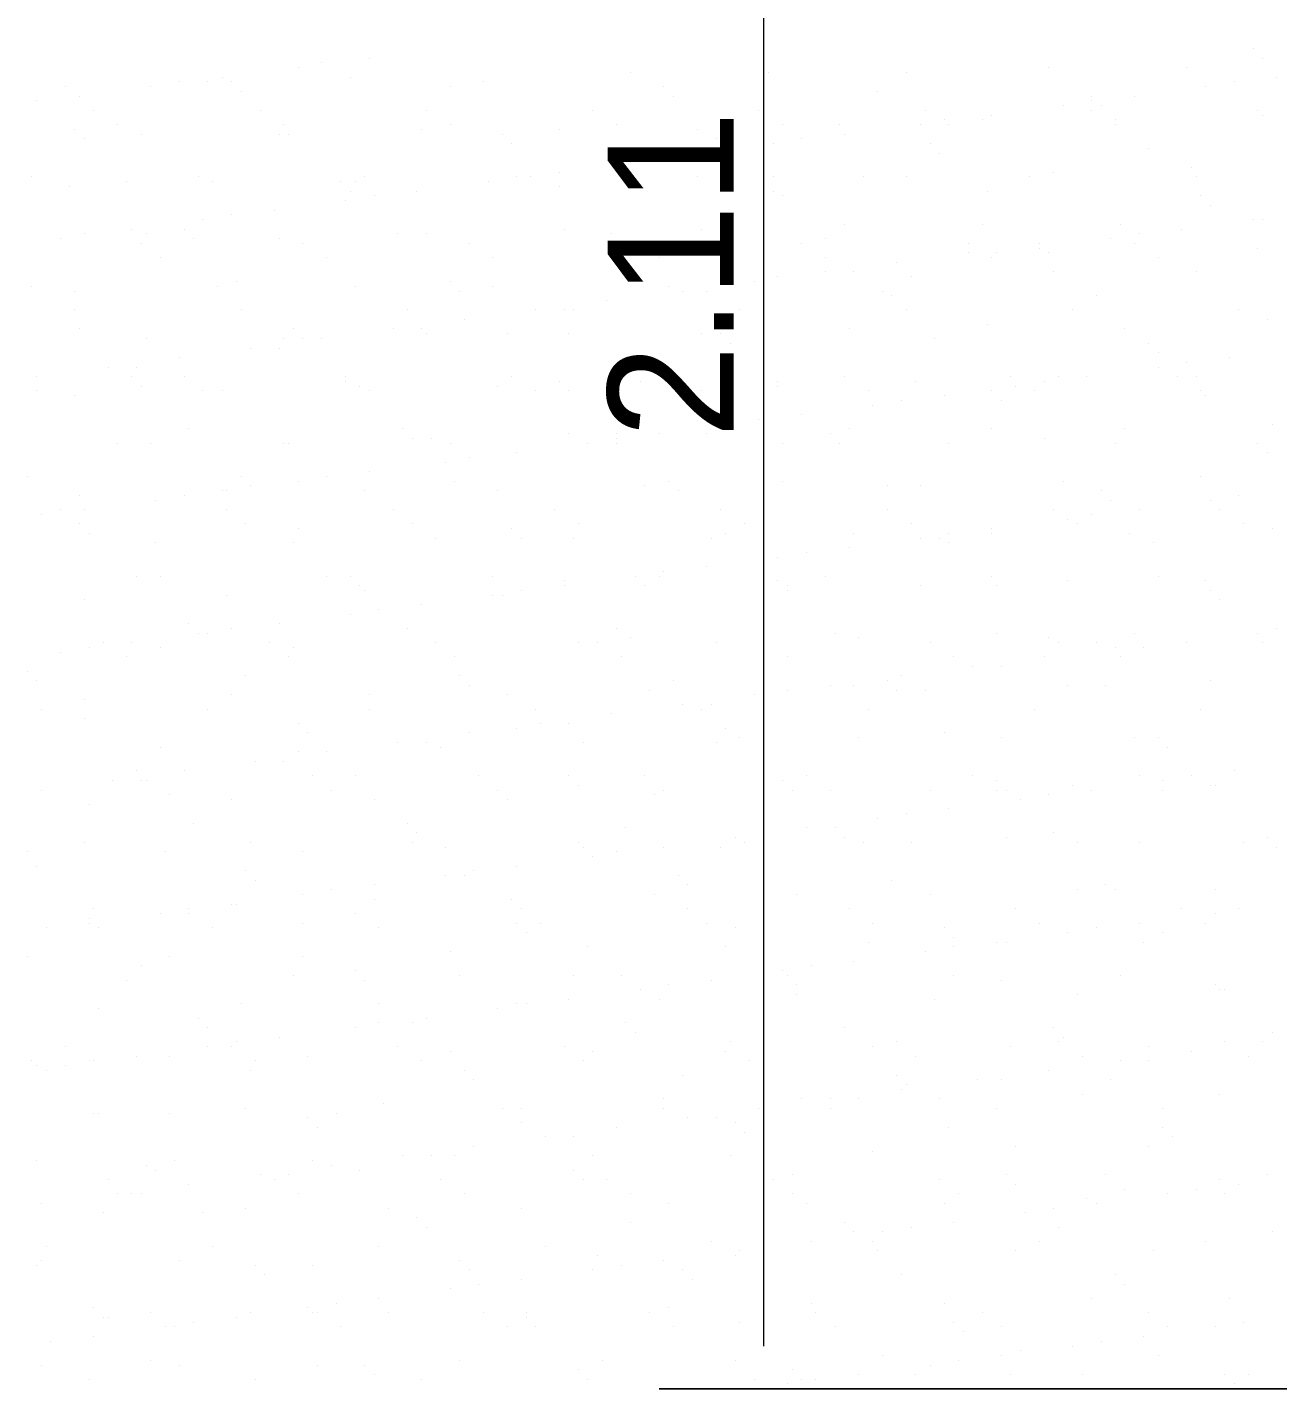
# Model space of a CAD drawing. Header units: millimetres. Extents: x 21 to 236, y 15 to 64.
# Drawn here: x 57.501 to 58.694, y 30.592 to 31.89 of the extents above; entities that cross this region are included whole.
import ezdxf

# ---------------------------------------------------------------- set-up
doc = ezdxf.new("R2010")
doc.units = ezdxf.units.MM
doc.layers.add('PDF_Cota', color=90, linetype='Continuous')
doc.layers.add('PDF_Text', color=70, linetype='Continuous')
doc.layers.add('PDF_Grama', color=7, linetype='Continuous', true_color=0x397200)
doc.styles.add('PDF Comic Sans MS', font='comic.ttf')

msp = doc.modelspace()

# ---------------------------------------------------------------- linework, layer by layer
at = {"layer": 'PDF_Cota', "lineweight": 0}
msp.add_lwpolyline([(58.2034, 30.6327), (58.2034, 32.6632), (58.2034, 32.6225)], dxfattribs=at)
msp.add_lwpolyline([(58.1037, 30.5919), (62.1194, 30.5919)], close=True, dxfattribs=at)
at = {"layer": 'PDF_Grama', "lineweight": 20}
for points in [[(58.6702, 31.8701), (58.6702, 31.8701)], [(57.7819, 31.8565), (57.7819, 31.8565)], [(57.8272, 31.861), (57.8272, 31.861)], [(58.6793, 31.861), (58.6793, 31.861)], [(57.6867, 31.8429), (57.6867, 31.8429)], [(57.7592, 31.8519), (57.7592, 31.8519)], [(57.8091, 31.8429), (57.8091, 31.8429)], [(58.0765, 31.8474), (58.0765, 31.8474)], [(58.2079, 31.8474), (58.2079, 31.8474)], [(58.3393, 31.8474), (58.3393, 31.8474)], [(58.4753, 31.8519), (58.4753, 31.8519)], [(58.6068, 31.8519), (58.6068, 31.8519)], [(58.6929, 31.8429), (58.6929, 31.8429)], [(57.5371, 31.8338), (57.5371, 31.8338)], [(57.6187, 31.8338), (57.6187, 31.8338)], [(57.6459, 31.8384), (57.6459, 31.8384)], [(57.6731, 31.8384), (57.6731, 31.8384)], [(57.6957, 31.8384), (57.6957, 31.8384)], [(57.7048, 31.8293), (57.7048, 31.8293)], [(57.9042, 31.8338), (57.9042, 31.8338)], [(57.936, 31.8384), (57.936, 31.8384)], [(58.1082, 31.8338), (58.1082, 31.8338)], [(58.3121, 31.8293), (58.3121, 31.8293)], [(58.6249, 31.8338), (58.6249, 31.8338)], [(58.6521, 31.8384), (58.6521, 31.8384)], [(57.5099, 31.8202), (57.5099, 31.8202)], [(57.5507, 31.8248), (57.5507, 31.8248)], [(58.1173, 31.8248), (58.1173, 31.8248)], [(58.4889, 31.8157), (58.4889, 31.8157)], [(58.5161, 31.8248), (58.5161, 31.8248)], [(58.5161, 31.8202), (58.5161, 31.8202)], [(58.5252, 31.8157), (58.5252, 31.8157)], [(58.5569, 31.8248), (58.5569, 31.8248)], [(57.5643, 31.8112), (57.5643, 31.8112)], [(57.7229, 31.8112), (57.7229, 31.8112)], [(57.8816, 31.8112), (57.8816, 31.8112)], [(58.0402, 31.8112), (58.0402, 31.8112)], [(58.1988, 31.8112), (58.1988, 31.8112)], [(58.3575, 31.8112), (58.3575, 31.8112)], [(58.3756, 31.8021), (58.3756, 31.8021)], [(58.4119, 31.8021), (58.4119, 31.8021)], [(58.4209, 31.8066), (58.4209, 31.8066)], [(58.5161, 31.8112), (58.5161, 31.8112)], [(58.5388, 31.8021), (58.5388, 31.8021)], [(58.6747, 31.8112), (58.6747, 31.8112)], [(58.6793, 31.8066), (58.6793, 31.8066)], [(57.5462, 31.793), (57.5462, 31.793)], [(57.587, 31.7976), (57.587, 31.7976)], [(57.6096, 31.7885), (57.6096, 31.7885)], [(57.7411, 31.7885), (57.7411, 31.7885)], [(57.7456, 31.7976), (57.7456, 31.7976)], [(57.7501, 31.7885), (57.7501, 31.7885)], [(57.877, 31.793), (57.877, 31.793)], [(57.9042, 31.7976), (57.9042, 31.7976)], [(57.9541, 31.7885), (57.9541, 31.7885)], [(58.0085, 31.793), (58.0085, 31.793)], [(58.0629, 31.7976), (58.0629, 31.7976)], [(58.1399, 31.793), (58.1399, 31.793)], [(58.2215, 31.7976), (58.2215, 31.7976)], [(58.2759, 31.7976), (58.2759, 31.7976)], [(58.2804, 31.7885), (58.2804, 31.7885)], [(58.3529, 31.7976), (58.3529, 31.7976)], [(58.3801, 31.7976), (58.3801, 31.7976)], [(58.5388, 31.7976), (58.5388, 31.7976)], [(57.5552, 31.784), (57.5552, 31.784)], [(57.9632, 31.7794), (57.9632, 31.7794)], [(58.158, 31.784), (58.158, 31.784)], [(58.2124, 31.7794), (58.2124, 31.7794)], [(58.2396, 31.784), (58.2396, 31.784)], [(58.362, 31.7794), (58.362, 31.7794)], [(58.1037, 31.7658), (58.1037, 31.7658)], [(58.1445, 31.7704), (58.1445, 31.7704)], [(58.3711, 31.7704), (58.3711, 31.7704)], [(58.5705, 31.7749), (58.5705, 31.7749)], [(58.0085, 31.7522), (58.0085, 31.7522)], [(58.0765, 31.7613), (58.0765, 31.7613)], [(58.4798, 31.7522), (58.4798, 31.7522)], [(58.6113, 31.7568), (58.6113, 31.7568)], [(57.5054, 31.7477), (57.5054, 31.7477)], [(57.5416, 31.7386), (57.5416, 31.7386)], [(57.596, 31.7432), (57.596, 31.7432)], [(57.664, 31.7477), (57.664, 31.7477)], [(57.6776, 31.7432), (57.6776, 31.7432)], [(57.8, 31.7432), (57.8, 31.7432)], [(57.8136, 31.7432), (57.8136, 31.7432)], [(57.8226, 31.7477), (57.8226, 31.7477)], [(57.9405, 31.7432), (57.9405, 31.7432)], [(57.9405, 31.7432), (57.9405, 31.7432)], [(57.9677, 31.7477), (57.9677, 31.7477)], [(57.9813, 31.7477), (57.9813, 31.7477)], [(58.0085, 31.7386), (58.0085, 31.7386)], [(58.0765, 31.7477), (58.0765, 31.7477)], [(58.1399, 31.7477), (58.1399, 31.7477)], [(58.2124, 31.7477), (58.2124, 31.7477)], [(58.2986, 31.7477), (58.2986, 31.7477)], [(58.3393, 31.7477), (58.3393, 31.7477)], [(58.4572, 31.7477), (58.4572, 31.7477)], [(58.6158, 31.7477), (58.6158, 31.7477)], [(57.8045, 31.725), (57.8045, 31.725)], [(57.8091, 31.7341), (57.8091, 31.7341)], [(57.8317, 31.7296), (57.8317, 31.7296)], [(57.8725, 31.7341), (57.8725, 31.7341)], [(58.2124, 31.7341), (58.2124, 31.7341)], [(58.2215, 31.7296), (58.2215, 31.7296)], [(58.4164, 31.7341), (58.4164, 31.7341)], [(58.6204, 31.7296), (58.6204, 31.7296)], [(57.6957, 31.7114), (57.6957, 31.7114)], [(57.7365, 31.716), (57.7365, 31.716)], [(58.6294, 31.7205), (58.6294, 31.7205)], [(57.6006, 31.6978), (57.6006, 31.6978)], [(57.6504, 31.6978), (57.6504, 31.6978)], [(57.6685, 31.7069), (57.6685, 31.7069)], [(58.013, 31.6978), (58.013, 31.6978)], [(58.1445, 31.6978), (58.1445, 31.6978)], [(58.2804, 31.7024), (58.2804, 31.7024)], [(58.4119, 31.7024), (58.4119, 31.7024)], [(58.5433, 31.7024), (58.5433, 31.7024)], [(58.6022, 31.6978), (58.6022, 31.6978)], [(58.6702, 31.7069), (58.6702, 31.7069)], [(58.6793, 31.7069), (58.6793, 31.7069)], [(57.5326, 31.6888), (57.5326, 31.6888)], [(57.5552, 31.6933), (57.5552, 31.6933)], [(57.6096, 31.6843), (57.6096, 31.6843)], [(57.6142, 31.6933), (57.6142, 31.6933)], [(57.6595, 31.6888), (57.6595, 31.6888)], [(57.7411, 31.6888), (57.7411, 31.6888)], [(57.7637, 31.6843), (57.7637, 31.6843)], [(57.8544, 31.6933), (57.8544, 31.6933)], [(57.8816, 31.6933), (57.8816, 31.6933)], [(57.9224, 31.6843), (57.9224, 31.6843)], [(58.0583, 31.6933), (58.0583, 31.6933)], [(58.0674, 31.6843), (58.0674, 31.6843)], [(58.081, 31.6843), (58.081, 31.6843)], [(58.2396, 31.6843), (58.2396, 31.6843)], [(58.2623, 31.6888), (58.2623, 31.6888)], [(58.3983, 31.6843), (58.3983, 31.6843)], [(58.4663, 31.6843), (58.4663, 31.6843)], [(58.5342, 31.6888), (58.5342, 31.6888)], [(58.5569, 31.6843), (58.5569, 31.6843)], [(58.5614, 31.6933), (58.5614, 31.6933)], [(58.3983, 31.6752), (58.3983, 31.6752)], [(58.4255, 31.6752), (58.4255, 31.6752)], [(58.4663, 31.6797), (58.4663, 31.6797)], [(58.4753, 31.6752), (58.4753, 31.6752)], [(58.6747, 31.6797), (58.6747, 31.6797)], [(57.6278, 31.6707), (57.6278, 31.6707)], [(57.7864, 31.6707), (57.7864, 31.6707)], [(57.945, 31.6707), (57.945, 31.6707)], [(58.1037, 31.6707), (58.1037, 31.6707)], [(58.2623, 31.6707), (58.2623, 31.6707)], [(58.3303, 31.6661), (58.3303, 31.6661)], [(58.4209, 31.6707), (58.4209, 31.6707)], [(58.5796, 31.6707), (58.5796, 31.6707)], [(57.7003, 31.648), (57.7003, 31.648)], [(57.9042, 31.648), (57.9042, 31.648)], [(58.081, 31.648), (58.081, 31.648)], [(58.1943, 31.648), (58.1943, 31.648)], [(58.217, 31.6525), (58.217, 31.6525)], [(58.2623, 31.6571), (58.2623, 31.6571)], [(58.2895, 31.6571), (58.2895, 31.6571)], [(58.3439, 31.6525), (58.3439, 31.6525)], [(58.4798, 31.6571), (58.4798, 31.6571)], [(58.6158, 31.6571), (58.6158, 31.6571)], [(57.5054, 31.6435), (57.5054, 31.6435)], [(57.5462, 31.6389), (57.5462, 31.6389)], [(57.6821, 31.6435), (57.6821, 31.6435)], [(57.8136, 31.6435), (57.8136, 31.6435)], [(57.9133, 31.6389), (57.9133, 31.6389)], [(57.945, 31.6435), (57.945, 31.6435)], [(58.1127, 31.6435), (58.1127, 31.6435)], [(58.1263, 31.6389), (58.1263, 31.6389)], [(58.149, 31.6389), (58.149, 31.6389)], [(58.3167, 31.6389), (58.3167, 31.6389)], [(58.3257, 31.6344), (58.3257, 31.6344)], [(58.5206, 31.6344), (58.5206, 31.6344)], [(57.5462, 31.6208), (57.5462, 31.6208)], [(57.7048, 31.6208), (57.7048, 31.6208)], [(57.8634, 31.6208), (57.8634, 31.6208)], [(57.9858, 31.6208), (57.9858, 31.6208)], [(58.013, 31.6208), (58.013, 31.6208)], [(58.0221, 31.6208), (58.0221, 31.6208)], [(58.0538, 31.6299), (58.0538, 31.6299)], [(58.1807, 31.6208), (58.1807, 31.6208)], [(58.3393, 31.6208), (58.3393, 31.6208)], [(58.498, 31.6208), (58.498, 31.6208)], [(58.6566, 31.6208), (58.6566, 31.6208)], [(57.9178, 31.6117), (57.9178, 31.6117)], [(58.4164, 31.6072), (58.4164, 31.6072)], [(58.6838, 31.6117), (58.6838, 31.6117)], [(57.5507, 31.6027), (57.5507, 31.6027)], [(57.6142, 31.5936), (57.6142, 31.5936)], [(57.7456, 31.5936), (57.7456, 31.5936)], [(57.7547, 31.6027), (57.7547, 31.6027)], [(57.7637, 31.5936), (57.7637, 31.5936)], [(57.7819, 31.5936), (57.7819, 31.5936)], [(57.8498, 31.6027), (57.8498, 31.6027)], [(57.877, 31.6027), (57.877, 31.6027)], [(57.8816, 31.5981), (57.8816, 31.5981)], [(57.9586, 31.5981), (57.9586, 31.5981)], [(58.0175, 31.5981), (58.0175, 31.5981)], [(58.1445, 31.5981), (58.1445, 31.5981)], [(58.1626, 31.5981), (58.1626, 31.5981)], [(58.285, 31.6027), (58.285, 31.6027)], [(58.3665, 31.5936), (58.3665, 31.5936)], [(58.5478, 31.6027), (58.5478, 31.6027)], [(57.7139, 31.5845), (57.7139, 31.5845)], [(57.7411, 31.5845), (57.7411, 31.5845)], [(58.1716, 31.5891), (58.1716, 31.5891)], [(58.5705, 31.5891), (58.5705, 31.5891)], [(57.6459, 31.5755), (57.6459, 31.5755)], [(58.5796, 31.58), (58.5796, 31.58)], [(58.6068, 31.5709), (58.6068, 31.5709)], [(58.6475, 31.5755), (58.6475, 31.5755)], [(57.5099, 31.5573), (57.5099, 31.5573)], [(57.5779, 31.5664), (57.5779, 31.5664)], [(57.6006, 31.5573), (57.6006, 31.5573)], [(57.6051, 31.5664), (57.6051, 31.5664)], [(57.6504, 31.5573), (57.6504, 31.5573)], [(57.8045, 31.5573), (57.8045, 31.5573)], [(57.9632, 31.5573), (57.9632, 31.5573)], [(58.1218, 31.5573), (58.1218, 31.5573)], [(58.2804, 31.5573), (58.2804, 31.5573)], [(58.4391, 31.5573), (58.4391, 31.5573)], [(58.4844, 31.5573), (58.4844, 31.5573)], [(58.5116, 31.5573), (58.5116, 31.5573)], [(58.5796, 31.5664), (58.5796, 31.5664)], [(58.5977, 31.5573), (58.5977, 31.5573)], [(58.6158, 31.5573), (58.6158, 31.5573)], [(57.5099, 31.5437), (57.5099, 31.5437)], [(57.6096, 31.5483), (57.6096, 31.5483)], [(57.6685, 31.5437), (57.6685, 31.5437)], [(57.6867, 31.5437), (57.6867, 31.5437)], [(57.8045, 31.5528), (57.8045, 31.5528)], [(57.8181, 31.5483), (57.8181, 31.5483)], [(57.8272, 31.5437), (57.8272, 31.5437)], [(57.9496, 31.5483), (57.9496, 31.5483)], [(57.9858, 31.5437), (57.9858, 31.5437)], [(58.0085, 31.5528), (58.0085, 31.5528)], [(58.0175, 31.5437), (58.0175, 31.5437)], [(58.0855, 31.5528), (58.0855, 31.5528)], [(58.1445, 31.5437), (58.1445, 31.5437)], [(58.217, 31.5528), (58.217, 31.5528)], [(58.217, 31.5483), (58.217, 31.5483)], [(58.3031, 31.5437), (58.3031, 31.5437)], [(58.3484, 31.5528), (58.3484, 31.5528)], [(58.4209, 31.5437), (58.4209, 31.5437)], [(58.4436, 31.5483), (58.4436, 31.5483)], [(58.4617, 31.5437), (58.4617, 31.5437)], [(58.4708, 31.5528), (58.4708, 31.5528)], [(58.6204, 31.5437), (58.6204, 31.5437)], [(57.5462, 31.5392), (57.5462, 31.5392)], [(58.3076, 31.5301), (58.3076, 31.5301)], [(58.3348, 31.5347), (58.3348, 31.5347)], [(58.3756, 31.5392), (58.3756, 31.5392)], [(58.43, 31.5347), (58.43, 31.5347)], [(58.6249, 31.5392), (58.6249, 31.5392)], [(58.1988, 31.5166), (58.1988, 31.5166)], [(58.2396, 31.5211), (58.2396, 31.5211)], [(57.655, 31.5075), (57.655, 31.5075)], [(57.8589, 31.5075), (57.8589, 31.5075)], [(58.0175, 31.503), (58.0175, 31.503)], [(58.0629, 31.503), (58.0629, 31.503)], [(58.1037, 31.503), (58.1037, 31.503)], [(58.149, 31.503), (58.149, 31.503)], [(58.1716, 31.512), (58.1716, 31.512)], [(58.2668, 31.503), (58.2668, 31.503)], [(58.285, 31.5075), (58.285, 31.5075)], [(58.4209, 31.5075), (58.4209, 31.5075)], [(58.5478, 31.5075), (58.5478, 31.5075)], [(58.6883, 31.512), (58.6883, 31.512)], [(57.587, 31.4939), (57.587, 31.4939)], [(57.6187, 31.4939), (57.6187, 31.4939)], [(57.7456, 31.4939), (57.7456, 31.4939)], [(57.7501, 31.4939), (57.7501, 31.4939)], [(57.868, 31.4984), (57.868, 31.4984)], [(57.8861, 31.4984), (57.8861, 31.4984)], [(57.9042, 31.4939), (57.9042, 31.4939)], [(58.0357, 31.4939), (58.0357, 31.4939)], [(58.0629, 31.4984), (58.0629, 31.4984)], [(58.0629, 31.4939), (58.0629, 31.4939)], [(58.2215, 31.4939), (58.2215, 31.4939)], [(58.2759, 31.4939), (58.2759, 31.4939)], [(58.3801, 31.4939), (58.3801, 31.4939)], [(58.4708, 31.4984), (58.4708, 31.4984)], [(58.5388, 31.4939), (58.5388, 31.4939)], [(58.6747, 31.4939), (58.6747, 31.4939)], [(57.9224, 31.4803), (57.9224, 31.4803)], [(57.9677, 31.4848), (57.9677, 31.4848)], [(58.6838, 31.4848), (58.6838, 31.4848)], [(57.8272, 31.4667), (57.8272, 31.4667)], [(57.8997, 31.4758), (57.8997, 31.4758)], [(57.5008, 31.4622), (57.5008, 31.4622)], [(57.7048, 31.4622), (57.7048, 31.4622)], [(57.7139, 31.4531), (57.7139, 31.4531)], [(57.7592, 31.4576), (57.7592, 31.4576)], [(57.7864, 31.4622), (57.7864, 31.4622)], [(57.9088, 31.4576), (57.9088, 31.4576)], [(58.0901, 31.4531), (58.0901, 31.4531)], [(58.1127, 31.4576), (58.1127, 31.4576)], [(58.2215, 31.4576), (58.2215, 31.4576)], [(58.3212, 31.4531), (58.3212, 31.4531)], [(58.3529, 31.4531), (58.3529, 31.4531)], [(58.4889, 31.4576), (58.4889, 31.4576)], [(58.6204, 31.4622), (58.6204, 31.4622)], [(57.5507, 31.444), (57.5507, 31.444)], [(57.6232, 31.4395), (57.6232, 31.4395)], [(57.6504, 31.444), (57.6504, 31.444)], [(57.6867, 31.4486), (57.6867, 31.4486)], [(57.6912, 31.4486), (57.6912, 31.4486)], [(57.8226, 31.4486), (57.8226, 31.4486)], [(57.9496, 31.4486), (57.9496, 31.4486)], [(58.1218, 31.4486), (58.1218, 31.4486)], [(58.5252, 31.4486), (58.5252, 31.4486)], [(58.5342, 31.4395), (58.5342, 31.4395)], [(58.6294, 31.4395), (58.6294, 31.4395)], [(58.6566, 31.444), (58.6566, 31.444)], [(57.5144, 31.4259), (57.5144, 31.4259)], [(57.5326, 31.4304), (57.5326, 31.4304)], [(57.5552, 31.4304), (57.5552, 31.4304)], [(57.6912, 31.4304), (57.6912, 31.4304)], [(57.8498, 31.4304), (57.8498, 31.4304)], [(58.0039, 31.4304), (58.0039, 31.4304)], [(58.1626, 31.4304), (58.1626, 31.4304)], [(58.3212, 31.4304), (58.3212, 31.4304)], [(58.4798, 31.4304), (58.4798, 31.4304)], [(58.5161, 31.4259), (58.5161, 31.4259)], [(58.5614, 31.4304), (58.5614, 31.4304)], [(58.6385, 31.4304), (58.6385, 31.4304)], [(57.5507, 31.4168), (57.5507, 31.4168)], [(57.5507, 31.4168), (57.5507, 31.4168)], [(57.7093, 31.4168), (57.7093, 31.4168)], [(57.7592, 31.4123), (57.7592, 31.4123)], [(57.868, 31.4168), (57.868, 31.4168)], [(57.9632, 31.4123), (57.9632, 31.4123)], [(58.0266, 31.4168), (58.0266, 31.4168)], [(58.1852, 31.4168), (58.1852, 31.4168)], [(58.3439, 31.4168), (58.3439, 31.4168)], [(58.4209, 31.4123), (58.4209, 31.4123)], [(58.4934, 31.4214), (58.4934, 31.4214)], [(58.5025, 31.4168), (58.5025, 31.4168)], [(58.6611, 31.4168), (58.6611, 31.4168)], [(58.6883, 31.4123), (58.6883, 31.4123)], [(57.5598, 31.4078), (57.5598, 31.4078)], [(57.6232, 31.3987), (57.6232, 31.3987)], [(57.7547, 31.3987), (57.7547, 31.3987)], [(57.8906, 31.4032), (57.8906, 31.4032)], [(57.9722, 31.4032), (57.9722, 31.4032)], [(58.0221, 31.4032), (58.0221, 31.4032)], [(58.1535, 31.4032), (58.1535, 31.4032)], [(58.1671, 31.4078), (58.1671, 31.4078)], [(58.2895, 31.4078), (58.2895, 31.4078)], [(58.3529, 31.4032), (58.3529, 31.4032)], [(58.3711, 31.4032), (58.3711, 31.4032)], [(58.3801, 31.4078), (58.3801, 31.4078)], [(58.3801, 31.3987), (58.3801, 31.3987)], [(58.4209, 31.4078), (58.4209, 31.4078)], [(58.5524, 31.4078), (58.5524, 31.4078)], [(58.575, 31.3987), (58.575, 31.3987)], [(58.2442, 31.3896), (58.2442, 31.3896)], [(58.285, 31.3942), (58.285, 31.3942)], [(58.149, 31.376), (58.149, 31.376)], [(58.217, 31.3851), (58.217, 31.3851)], [(57.6051, 31.367), (57.6051, 31.367)], [(57.6278, 31.367), (57.6278, 31.367)], [(57.7864, 31.367), (57.7864, 31.367)], [(57.8091, 31.367), (57.8091, 31.367)], [(57.945, 31.367), (57.945, 31.367)], [(58.013, 31.3624), (58.013, 31.3624)], [(58.081, 31.367), (58.081, 31.367)], [(58.1037, 31.367), (58.1037, 31.367)], [(58.1082, 31.3715), (58.1082, 31.3715)], [(58.217, 31.3624), (58.217, 31.3624)], [(58.2623, 31.367), (58.2623, 31.367)], [(58.4209, 31.367), (58.4209, 31.367)], [(58.4934, 31.3624), (58.4934, 31.3624)], [(58.5796, 31.367), (58.5796, 31.367)], [(58.6249, 31.3624), (58.6249, 31.3624)], [(57.6912, 31.3489), (57.6912, 31.3489)], [(57.8181, 31.3579), (57.8181, 31.3579)], [(57.8226, 31.3534), (57.8226, 31.3534)], [(57.945, 31.3489), (57.945, 31.3489)], [(57.9541, 31.3489), (57.9541, 31.3489)], [(57.9722, 31.3534), (57.9722, 31.3534)], [(58.013, 31.3579), (58.013, 31.3579)], [(58.0901, 31.3579), (58.0901, 31.3579)], [(58.226, 31.3579), (58.226, 31.3579)], [(58.226, 31.3534), (58.226, 31.3534)], [(58.3529, 31.3579), (58.3529, 31.3579)], [(58.4255, 31.3579), (58.4255, 31.3579)], [(58.6294, 31.3534), (58.6294, 31.3534)], [(57.5552, 31.3443), (57.5552, 31.3443)], [(57.8362, 31.3353), (57.8362, 31.3353)], [(57.877, 31.3398), (57.877, 31.3398)], [(58.6385, 31.3443), (58.6385, 31.3443)], [(57.655, 31.3217), (57.655, 31.3217)], [(57.7411, 31.3217), (57.7411, 31.3217)], [(57.8091, 31.3307), (57.8091, 31.3307)], [(57.664, 31.3126), (57.664, 31.3126)], [(57.6731, 31.3126), (57.6731, 31.3126)], [(57.6957, 31.3171), (57.6957, 31.3171)], [(57.8634, 31.3171), (57.8634, 31.3171)], [(58.0629, 31.3171), (58.0629, 31.3171)], [(58.0765, 31.3081), (58.0765, 31.3081)], [(58.2714, 31.3126), (58.2714, 31.3126)], [(58.294, 31.3081), (58.294, 31.3081)], [(58.4255, 31.3126), (58.4255, 31.3126)], [(58.4753, 31.3081), (58.4753, 31.3081)], [(58.5569, 31.3126), (58.5569, 31.3126)], [(58.6747, 31.3126), (58.6747, 31.3126)], [(58.6929, 31.3171), (58.6929, 31.3171)], [(57.5598, 31.299), (57.5598, 31.299)], [(57.5734, 31.3035), (57.5734, 31.3035)], [(57.6006, 31.3035), (57.6006, 31.3035)], [(57.6278, 31.299), (57.6278, 31.299)], [(57.732, 31.3035), (57.732, 31.3035)], [(57.7547, 31.299), (57.7547, 31.299)], [(57.8906, 31.3035), (57.8906, 31.3035)], [(57.8906, 31.3035), (57.8906, 31.3035)], [(58.0266, 31.3035), (58.0266, 31.3035)], [(58.0447, 31.3035), (58.0447, 31.3035)], [(58.158, 31.3035), (58.158, 31.3035)], [(58.2034, 31.3035), (58.2034, 31.3035)], [(58.362, 31.3035), (58.362, 31.3035)], [(58.4844, 31.3035), (58.4844, 31.3035)], [(58.5206, 31.3035), (58.5206, 31.3035)], [(58.5388, 31.299), (58.5388, 31.299)], [(58.566, 31.299), (58.566, 31.299)], [(58.6068, 31.3035), (58.6068, 31.3035)], [(58.6793, 31.3035), (58.6793, 31.3035)], [(58.6793, 31.3035), (58.6793, 31.3035)], [(57.5326, 31.2945), (57.5326, 31.2945)], [(57.596, 31.2899), (57.596, 31.2899)], [(57.7501, 31.2899), (57.7501, 31.2899)], [(57.9088, 31.2899), (57.9088, 31.2899)], [(58.0674, 31.2899), (58.0674, 31.2899)], [(58.226, 31.2899), (58.226, 31.2899)], [(58.3847, 31.2899), (58.3847, 31.2899)], [(58.4708, 31.2899), (58.4708, 31.2899)], [(58.5433, 31.2899), (58.5433, 31.2899)], [(57.5008, 31.2763), (57.5008, 31.2763)], [(57.7093, 31.2718), (57.7093, 31.2718)], [(57.9133, 31.2718), (57.9133, 31.2718)], [(58.3348, 31.2718), (58.3348, 31.2718)], [(58.4028, 31.2809), (58.4028, 31.2809)], [(58.43, 31.2809), (58.43, 31.2809)], [(57.5099, 31.2673), (57.5099, 31.2673)], [(57.9224, 31.2627), (57.9224, 31.2627)], [(58.0946, 31.2582), (58.0946, 31.2582)], [(58.1173, 31.2673), (58.1173, 31.2673)], [(58.226, 31.2582), (58.226, 31.2582)], [(58.2668, 31.2627), (58.2668, 31.2627)], [(58.2895, 31.2627), (58.2895, 31.2627)], [(58.3212, 31.2673), (58.3212, 31.2673)], [(58.3303, 31.2582), (58.3303, 31.2582)], [(58.3575, 31.2582), (58.3575, 31.2582)], [(58.4934, 31.2627), (58.4934, 31.2627)], [(58.5297, 31.2627), (58.5297, 31.2627)], [(58.6294, 31.2673), (58.6294, 31.2673)], [(57.5552, 31.2491), (57.5552, 31.2491)], [(57.6957, 31.2537), (57.6957, 31.2537)], [(57.8272, 31.2537), (57.8272, 31.2537)], [(57.9586, 31.2537), (57.9586, 31.2537)], [(58.1263, 31.2446), (58.1263, 31.2446)], [(58.1535, 31.2446), (58.1535, 31.2446)], [(58.1943, 31.2537), (58.1943, 31.2537)], [(57.5144, 31.2401), (57.5144, 31.2401)], [(57.5552, 31.231), (57.5552, 31.231)], [(57.6731, 31.2401), (57.6731, 31.2401)], [(57.8272, 31.2401), (57.8272, 31.2401)], [(57.9858, 31.2401), (57.9858, 31.2401)], [(58.0583, 31.2355), (58.0583, 31.2355)], [(58.1445, 31.2401), (58.1445, 31.2401)], [(58.3031, 31.2401), (58.3031, 31.2401)], [(58.4617, 31.2401), (58.4617, 31.2401)], [(58.6204, 31.2401), (58.6204, 31.2401)], [(57.7592, 31.2265), (57.7592, 31.2265)], [(57.7683, 31.2174), (57.7683, 31.2174)], [(57.9224, 31.2174), (57.9224, 31.2174)], [(57.9677, 31.2219), (57.9677, 31.2219)], [(57.9903, 31.2265), (57.9903, 31.2265)], [(58.0175, 31.2265), (58.0175, 31.2265)], [(58.1671, 31.2219), (58.1671, 31.2219)], [(58.3756, 31.2174), (58.3756, 31.2174)], [(57.6278, 31.2038), (57.6278, 31.2038)], [(57.8544, 31.2083), (57.8544, 31.2083)], [(57.8816, 31.2083), (57.8816, 31.2083)], [(57.8952, 31.2038), (57.8952, 31.2038)], [(58.0311, 31.2083), (58.0311, 31.2083)], [(58.158, 31.2083), (58.158, 31.2083)], [(58.1807, 31.2129), (58.1807, 31.2129)], [(58.294, 31.2129), (58.294, 31.2129)], [(58.43, 31.2129), (58.43, 31.2129)], [(58.5569, 31.2129), (58.5569, 31.2129)], [(58.5796, 31.2129), (58.5796, 31.2129)], [(58.5886, 31.2038), (58.5886, 31.2038)], [(57.7592, 31.1993), (57.7592, 31.1993)], [(57.7864, 31.1993), (57.7864, 31.1993)], [(57.6051, 31.1812), (57.6051, 31.1812)], [(57.6504, 31.1812), (57.6504, 31.1812)], [(57.7184, 31.1902), (57.7184, 31.1902)], [(57.7456, 31.1902), (57.7456, 31.1902)], [(58.6521, 31.1812), (58.6521, 31.1812)], [(57.5824, 31.1721), (57.5824, 31.1721)], [(57.6096, 31.1721), (57.6096, 31.1721)], [(57.6142, 31.1721), (57.6142, 31.1721)], [(57.6142, 31.1721), (57.6142, 31.1721)], [(57.7728, 31.1766), (57.7728, 31.1766)], [(57.8136, 31.1766), (57.8136, 31.1766)], [(57.9314, 31.1766), (57.9314, 31.1766)], [(58.0175, 31.1766), (58.0175, 31.1766)], [(58.0266, 31.1676), (58.0266, 31.1676)], [(58.0901, 31.1766), (58.0901, 31.1766)], [(58.2215, 31.1721), (58.2215, 31.1721)], [(58.2442, 31.1766), (58.2442, 31.1766)], [(58.4028, 31.1766), (58.4028, 31.1766)], [(58.4255, 31.1721), (58.4255, 31.1721)], [(58.498, 31.1676), (58.498, 31.1676)], [(58.5614, 31.1766), (58.5614, 31.1766)], [(58.5841, 31.1721), (58.5841, 31.1721)], [(58.6113, 31.1766), (58.6113, 31.1766)], [(58.6294, 31.1676), (58.6294, 31.1676)], [(58.6339, 31.1676), (58.6339, 31.1676)], [(57.5144, 31.163), (57.5144, 31.163)], [(57.6368, 31.1585), (57.6368, 31.1585)], [(57.6957, 31.154), (57.6957, 31.154)], [(57.7909, 31.163), (57.7909, 31.163)], [(57.8317, 31.154), (57.8317, 31.154)], [(57.9496, 31.163), (57.9496, 31.163)], [(57.9586, 31.154), (57.9586, 31.154)], [(58.0991, 31.1585), (58.0991, 31.1585)], [(58.1082, 31.163), (58.1082, 31.163)], [(58.2306, 31.163), (58.2306, 31.163)], [(58.2668, 31.163), (58.2668, 31.163)], [(58.362, 31.163), (58.362, 31.163)], [(58.4255, 31.163), (58.4255, 31.163)], [(58.4345, 31.163), (58.4345, 31.163)], [(58.4481, 31.154), (58.4481, 31.154)], [(58.4753, 31.1585), (58.4753, 31.1585)], [(58.5161, 31.163), (58.5161, 31.163)], [(58.5841, 31.163), (58.5841, 31.163)], [(57.5598, 31.1494), (57.5598, 31.1494)], [(58.3393, 31.1404), (58.3393, 31.1404)], [(58.3801, 31.1449), (58.3801, 31.1449)], [(57.6595, 31.1313), (57.6595, 31.1313)], [(57.8634, 31.1313), (57.8634, 31.1313)], [(58.0719, 31.1268), (58.0719, 31.1268)], [(58.2442, 31.1268), (58.2442, 31.1268)], [(58.2714, 31.1268), (58.2714, 31.1268)], [(58.3121, 31.1358), (58.3121, 31.1358)], [(57.5552, 31.1132), (57.5552, 31.1132)], [(57.7139, 31.1132), (57.7139, 31.1132)], [(57.868, 31.1132), (57.868, 31.1132)], [(57.8725, 31.1222), (57.8725, 31.1222)], [(58.0266, 31.1132), (58.0266, 31.1132)], [(58.1762, 31.1177), (58.1762, 31.1177)], [(58.1852, 31.1132), (58.1852, 31.1132)], [(58.2034, 31.1222), (58.2034, 31.1222)], [(58.2804, 31.1177), (58.2804, 31.1177)], [(58.2986, 31.1132), (58.2986, 31.1132)], [(58.3439, 31.1132), (58.3439, 31.1132)], [(58.4345, 31.1177), (58.4345, 31.1177)], [(58.4798, 31.1222), (58.4798, 31.1222)], [(58.5025, 31.1132), (58.5025, 31.1132)], [(58.5614, 31.1132), (58.5614, 31.1132)], [(58.6611, 31.1132), (58.6611, 31.1132)], [(58.6838, 31.1177), (58.6838, 31.1177)], [(57.5008, 31.1041), (57.5008, 31.1041)], [(57.6323, 31.1041), (57.6323, 31.1041)], [(57.7637, 31.1041), (57.7637, 31.1041)], [(57.8997, 31.1086), (57.8997, 31.1086)], [(58.0311, 31.1086), (58.0311, 31.1086)], [(58.0629, 31.1041), (58.0629, 31.1041)], [(58.1082, 31.1086), (58.1082, 31.1086)], [(58.1626, 31.1086), (58.1626, 31.1086)], [(58.6929, 31.1086), (58.6929, 31.1086)], [(57.5099, 31.0905), (57.5099, 31.0905)], [(57.9677, 31.0905), (57.9677, 31.0905)], [(58.0402, 31.0996), (58.0402, 31.0996)], [(57.7093, 31.086), (57.7093, 31.086)], [(57.7184, 31.0769), (57.7184, 31.0769)], [(57.8997, 31.0814), (57.8997, 31.0814)], [(57.9178, 31.0814), (57.9178, 31.0814)], [(57.9269, 31.086), (57.9269, 31.086)], [(58.1218, 31.0814), (58.1218, 31.0814)], [(58.3257, 31.0769), (58.3257, 31.0769)], [(57.7637, 31.0633), (57.7637, 31.0633)], [(57.7909, 31.0678), (57.7909, 31.0678)], [(57.8317, 31.0724), (57.8317, 31.0724)], [(58.0991, 31.0633), (58.0991, 31.0633)], [(58.1309, 31.0724), (58.1309, 31.0724)], [(58.2351, 31.0633), (58.2351, 31.0633)], [(58.362, 31.0633), (58.362, 31.0633)], [(58.5025, 31.0678), (58.5025, 31.0678)], [(58.5297, 31.0724), (58.5297, 31.0724)], [(58.5388, 31.0678), (58.5388, 31.0678)], [(58.6339, 31.0678), (58.6339, 31.0678)], [(57.5643, 31.0497), (57.5643, 31.0497)], [(57.655, 31.0497), (57.655, 31.0497)], [(57.6957, 31.0542), (57.6957, 31.0542)], [(57.7003, 31.0542), (57.7003, 31.0542)], [(57.8317, 31.0588), (57.8317, 31.0588)], [(57.9632, 31.0588), (57.9632, 31.0588)], [(57.9722, 31.0497), (57.9722, 31.0497)], [(58.1309, 31.0497), (58.1309, 31.0497)], [(58.285, 31.0497), (58.285, 31.0497)], [(58.4436, 31.0497), (58.4436, 31.0497)], [(58.6022, 31.0497), (58.6022, 31.0497)], [(58.6566, 31.0497), (58.6566, 31.0497)], [(57.5598, 31.0406), (57.5598, 31.0406)], [(57.5598, 31.0361), (57.5598, 31.0361)], [(57.6278, 31.0452), (57.6278, 31.0452)], [(57.655, 31.0452), (57.655, 31.0452)], [(57.7637, 31.0361), (57.7637, 31.0361)], [(57.8136, 31.0452), (57.8136, 31.0452)], [(57.9677, 31.0361), (57.9677, 31.0361)], [(57.9903, 31.0361), (57.9903, 31.0361)], [(58.149, 31.0361), (58.149, 31.0361)], [(58.3076, 31.0361), (58.3076, 31.0361)], [(58.4663, 31.0361), (58.4663, 31.0361)], [(58.5614, 31.0361), (58.5614, 31.0361)], [(58.6249, 31.0361), (58.6249, 31.0361)], [(58.6339, 31.0452), (58.6339, 31.0452)], [(57.519, 31.0316), (57.519, 31.0316)], [(57.519, 31.0316), (57.519, 31.0316)], [(57.5688, 31.0316), (57.5688, 31.0316)], [(57.6776, 31.0316), (57.6776, 31.0316)], [(57.8362, 31.0316), (57.8362, 31.0316)], [(57.9768, 31.0271), (57.9768, 31.0271)], [(58.1762, 31.0316), (58.1762, 31.0316)], [(58.3756, 31.0316), (58.3756, 31.0316)], [(58.3847, 31.0225), (58.3847, 31.0225)], [(58.4934, 31.0271), (58.4934, 31.0271)], [(58.5206, 31.0316), (58.5206, 31.0316)], [(58.5841, 31.0271), (58.5841, 31.0271)], [(58.0357, 31.0135), (58.0357, 31.0135)], [(58.1671, 31.0135), (58.1671, 31.0135)], [(58.3031, 31.018), (58.3031, 31.018)], [(58.3847, 31.0135), (58.3847, 31.0135)], [(58.4255, 31.018), (58.4255, 31.018)], [(58.4345, 31.018), (58.4345, 31.018)], [(58.566, 31.018), (58.566, 31.018)], [(57.5008, 31.0044), (57.5008, 31.0044)], [(57.6368, 31.0044), (57.6368, 31.0044)], [(57.7637, 31.0044), (57.7637, 31.0044)], [(57.9042, 31.0089), (57.9042, 31.0089)], [(58.2895, 30.9999), (58.2895, 30.9999)], [(58.3575, 31.0089), (58.3575, 31.0089)], [(57.6096, 30.9953), (57.6096, 30.9953)], [(57.7547, 30.9863), (57.7547, 30.9863)], [(57.8136, 30.9908), (57.8136, 30.9908)], [(57.9133, 30.9863), (57.9133, 30.9863)], [(58.0221, 30.9863), (58.0221, 30.9863)], [(58.0674, 30.9863), (58.0674, 30.9863)], [(58.2215, 30.9908), (58.2215, 30.9908)], [(58.226, 30.9863), (58.226, 30.9863)], [(58.226, 30.9863), (58.226, 30.9863)], [(58.2487, 30.9953), (58.2487, 30.9953)], [(58.3847, 30.9863), (58.3847, 30.9863)], [(58.5433, 30.9863), (58.5433, 30.9863)], [(57.596, 30.9817), (57.596, 30.9817)], [(57.8226, 30.9817), (57.8226, 30.9817)], [(58.0855, 30.9727), (58.0855, 30.9727)], [(58.1127, 30.9772), (58.1127, 30.9772)], [(58.1535, 30.9817), (58.1535, 30.9817)], [(58.2351, 30.9772), (58.2351, 30.9772)], [(58.43, 30.9817), (58.43, 30.9817)], [(58.6339, 30.9772), (58.6339, 30.9772)], [(58.6385, 30.9727), (58.6385, 30.9727)], [(58.643, 30.9727), (58.643, 30.9727)], [(57.7048, 30.9591), (57.7048, 30.9591)], [(57.8362, 30.9591), (57.8362, 30.9591)], [(57.9677, 30.9591), (57.9677, 30.9591)], [(57.9768, 30.9591), (57.9768, 30.9591)], [(58.0175, 30.9636), (58.0175, 30.9636)], [(58.1037, 30.9636), (58.1037, 30.9636)], [(58.2351, 30.9681), (58.2351, 30.9681)], [(58.3665, 30.9636), (58.3665, 30.9636)], [(58.5025, 30.9681), (58.5025, 30.9681)], [(57.5688, 30.9545), (57.5688, 30.9545)], [(57.664, 30.9455), (57.664, 30.9455)], [(57.8816, 30.9455), (57.8816, 30.9455)], [(57.9496, 30.9545), (57.9496, 30.9545)], [(57.6731, 30.9364), (57.6731, 30.9364)], [(57.8136, 30.9364), (57.8136, 30.9364)], [(57.8362, 30.9409), (57.8362, 30.9409)], [(57.868, 30.9409), (57.868, 30.9409)], [(58.0719, 30.9409), (58.0719, 30.9409)], [(58.081, 30.9319), (58.081, 30.9319)], [(58.2804, 30.9364), (58.2804, 30.9364)], [(58.4798, 30.9364), (58.4798, 30.9364)], [(58.6883, 30.9319), (58.6883, 30.9319)], [(57.5371, 30.9183), (57.5371, 30.9183)], [(57.6731, 30.9183), (57.6731, 30.9183)], [(57.6957, 30.9183), (57.6957, 30.9183)], [(57.7003, 30.9228), (57.7003, 30.9228)], [(57.7411, 30.9273), (57.7411, 30.9273)], [(57.8544, 30.9183), (57.8544, 30.9183)], [(58.013, 30.9183), (58.013, 30.9183)], [(58.1716, 30.9228), (58.1716, 30.9228)], [(58.3076, 30.9183), (58.3076, 30.9183)], [(58.3303, 30.9228), (58.3303, 30.9228)], [(58.4391, 30.9183), (58.4391, 30.9183)], [(58.4844, 30.9228), (58.4844, 30.9228)], [(58.4889, 30.9273), (58.4889, 30.9273)], [(58.5705, 30.9183), (58.5705, 30.9183)], [(58.643, 30.9228), (58.643, 30.9228)], [(58.6793, 30.9228), (58.6793, 30.9228)], [(57.6051, 30.9092), (57.6051, 30.9092)], [(57.6368, 30.9092), (57.6368, 30.9092)], [(57.7683, 30.9092), (57.7683, 30.9092)], [(57.9042, 30.9137), (57.9042, 30.9137)], [(58.0402, 30.9137), (58.0402, 30.9137)], [(58.1671, 30.9137), (58.1671, 30.9137)], [(58.3484, 30.9092), (58.3484, 30.9092)], [(58.507, 30.9092), (58.507, 30.9092)], [(58.6113, 30.9137), (58.6113, 30.9137)], [(58.6657, 30.9092), (58.6657, 30.9092)], [(57.5054, 30.9047), (57.5054, 30.9047)], [(57.5099, 30.9001), (57.5099, 30.9001)], [(57.519, 30.8956), (57.519, 30.8956)], [(57.5371, 30.9001), (57.5371, 30.9001)], [(57.5598, 30.9047), (57.5598, 30.9047)], [(57.5643, 30.9047), (57.5643, 30.9047)], [(57.7139, 30.8956), (57.7139, 30.8956)], [(57.7184, 30.9047), (57.7184, 30.9047)], [(57.877, 30.9047), (57.877, 30.9047)], [(57.9178, 30.8956), (57.9178, 30.8956)], [(58.0311, 30.9047), (58.0311, 30.9047)], [(58.1898, 30.9047), (58.1898, 30.9047)], [(58.4753, 30.8956), (58.4753, 30.8956)], [(58.5433, 30.9047), (58.5433, 30.9047)], [(58.5705, 30.9047), (58.5705, 30.9047)], [(57.9269, 30.8865), (57.9269, 30.8865)], [(58.1263, 30.8911), (58.1263, 30.8911)], [(58.3303, 30.8911), (58.3303, 30.8911)], [(58.3393, 30.882), (58.3393, 30.882)], [(58.4073, 30.8865), (58.4073, 30.8865)], [(58.43, 30.8865), (58.43, 30.8865)], [(58.5342, 30.8865), (58.5342, 30.8865)], [(58.1082, 30.8684), (58.1082, 30.8684)], [(58.2396, 30.8684), (58.2396, 30.8684)], [(58.2668, 30.8684), (58.2668, 30.8684)], [(58.294, 30.8684), (58.294, 30.8684)], [(58.3348, 30.8775), (58.3348, 30.8775)], [(58.3711, 30.8684), (58.3711, 30.8684)], [(58.507, 30.873), (58.507, 30.873)], [(58.6385, 30.873), (58.6385, 30.873)], [(57.5643, 30.8548), (57.5643, 30.8548)], [(57.5688, 30.8548), (57.5688, 30.8548)], [(57.6368, 30.8548), (57.6368, 30.8548)], [(57.7093, 30.8594), (57.7093, 30.8594)], [(57.7955, 30.8548), (57.7955, 30.8548)], [(57.8408, 30.8639), (57.8408, 30.8639)], [(57.9541, 30.8594), (57.9541, 30.8594)], [(57.9722, 30.8594), (57.9722, 30.8594)], [(58.1082, 30.8594), (58.1082, 30.8594)], [(58.1988, 30.8594), (58.1988, 30.8594)], [(58.2668, 30.8594), (58.2668, 30.8594)], [(58.4255, 30.8594), (58.4255, 30.8594)], [(58.5841, 30.8594), (58.5841, 30.8594)], [(57.7683, 30.8503), (57.7683, 30.8503)], [(57.7773, 30.8412), (57.7773, 30.8412)], [(57.9722, 30.8458), (57.9722, 30.8458)], [(58.0629, 30.8412), (58.0629, 30.8412)], [(58.1309, 30.8503), (58.1309, 30.8503)], [(58.158, 30.8503), (58.158, 30.8503)], [(58.1762, 30.8458), (58.1762, 30.8458)], [(58.3801, 30.8412), (58.3801, 30.8412)], [(58.5841, 30.8412), (58.5841, 30.8412)], [(57.9949, 30.8322), (57.9949, 30.8322)], [(58.0221, 30.8322), (58.0221, 30.8322)], [(58.1852, 30.8367), (58.1852, 30.8367)], [(58.5932, 30.8322), (58.5932, 30.8322)], [(57.9269, 30.8231), (57.9269, 30.8231)], [(58.3076, 30.8186), (58.3076, 30.8186)], [(58.4436, 30.8231), (58.4436, 30.8231)], [(58.5705, 30.8231), (58.5705, 30.8231)], [(57.5099, 30.8095), (57.5099, 30.8095)], [(57.6142, 30.805), (57.6142, 30.805)], [(57.6414, 30.8095), (57.6414, 30.8095)], [(57.7728, 30.8095), (57.7728, 30.8095)], [(57.7909, 30.805), (57.7909, 30.805)], [(57.8589, 30.814), (57.8589, 30.814)], [(57.8861, 30.814), (57.8861, 30.814)], [(57.9088, 30.814), (57.9088, 30.814)], [(58.0402, 30.814), (58.0402, 30.814)], [(58.1716, 30.814), (58.1716, 30.814)], [(57.5779, 30.7914), (57.5779, 30.7914)], [(57.6232, 30.8004), (57.6232, 30.8004)], [(57.7229, 30.7959), (57.7229, 30.7959)], [(57.7365, 30.7914), (57.7365, 30.7914)], [(57.7501, 30.7959), (57.7501, 30.7959)], [(57.8181, 30.8004), (57.8181, 30.8004)], [(57.8952, 30.7914), (57.8952, 30.7914)], [(58.0221, 30.8004), (58.0221, 30.8004)], [(58.0311, 30.7914), (58.0311, 30.7914)], [(58.0538, 30.7914), (58.0538, 30.7914)], [(58.2124, 30.7914), (58.2124, 30.7914)], [(58.2306, 30.7959), (58.2306, 30.7959)], [(58.3711, 30.7914), (58.3711, 30.7914)], [(58.4345, 30.7959), (58.4345, 30.7959)], [(58.5297, 30.7959), (58.5297, 30.7959)], [(58.6385, 30.7914), (58.6385, 30.7914)], [(58.6838, 30.7959), (58.6838, 30.7959)], [(57.587, 30.7778), (57.587, 30.7778)], [(57.6006, 30.7778), (57.6006, 30.7778)], [(57.6096, 30.7778), (57.6096, 30.7778)], [(57.655, 30.7868), (57.655, 30.7868)], [(57.7592, 30.7778), (57.7592, 30.7778)], [(57.9178, 30.7778), (57.9178, 30.7778)], [(58.0765, 30.7778), (58.0765, 30.7778)], [(58.2306, 30.7778), (58.2306, 30.7778)], [(58.3892, 30.7778), (58.3892, 30.7778)], [(58.4436, 30.7868), (58.4436, 30.7868)], [(58.5478, 30.7823), (58.5478, 30.7823)], [(58.5886, 30.7778), (58.5886, 30.7778)], [(58.6158, 30.7823), (58.6158, 30.7823)], [(58.643, 30.7778), (58.643, 30.7778)], [(58.6566, 30.7868), (58.6566, 30.7868)], [(57.5144, 30.7687), (57.5144, 30.7687)], [(57.7093, 30.7642), (57.7093, 30.7642)], [(57.8453, 30.7642), (57.8453, 30.7642)], [(57.9722, 30.7642), (57.9722, 30.7642)], [(58.1127, 30.7687), (58.1127, 30.7687)], [(58.2442, 30.7687), (58.2442, 30.7687)], [(58.3756, 30.7687), (58.3756, 30.7687)], [(58.4798, 30.7642), (58.4798, 30.7642)], [(58.5116, 30.7732), (58.5116, 30.7732)], [(58.5206, 30.7687), (58.5206, 30.7687)], [(57.5734, 30.7596), (57.5734, 30.7596)], [(57.6685, 30.7596), (57.6685, 30.7596)], [(57.8725, 30.7551), (57.8725, 30.7551)], [(58.0765, 30.7506), (58.0765, 30.7506)], [(58.2804, 30.7506), (58.2804, 30.7506)], [(58.3847, 30.7506), (58.3847, 30.7506)], [(58.4527, 30.7596), (58.4527, 30.7596)], [(57.8816, 30.746), (57.8816, 30.746)], [(58.2895, 30.7415), (58.2895, 30.7415)], [(58.3167, 30.7415), (58.3167, 30.7415)], [(58.3439, 30.746), (58.3439, 30.746)], [(58.4844, 30.746), (58.4844, 30.746)], [(58.6883, 30.7415), (58.6883, 30.7415)], [(57.519, 30.7279), (57.519, 30.7279)], [(57.6776, 30.7279), (57.6776, 30.7279)], [(57.8362, 30.7279), (57.8362, 30.7279)], [(57.9949, 30.7279), (57.9949, 30.7279)], [(58.1535, 30.7324), (58.1535, 30.7324)], [(58.1807, 30.7234), (58.1807, 30.7234)], [(58.2034, 30.7279), (58.2034, 30.7279)], [(58.2487, 30.7324), (58.2487, 30.7324)], [(58.3076, 30.7324), (58.3076, 30.7324)], [(58.3121, 30.7234), (58.3121, 30.7234)], [(58.4436, 30.7234), (58.4436, 30.7234)], [(58.4663, 30.7324), (58.4663, 30.7324)], [(58.575, 30.7234), (58.575, 30.7234)], [(58.6249, 30.7324), (58.6249, 30.7324)], [(57.5144, 30.7143), (57.5144, 30.7143)], [(57.6459, 30.7143), (57.6459, 30.7143)], [(57.9133, 30.7143), (57.9133, 30.7143)], [(58.0447, 30.7188), (58.0447, 30.7188)], [(58.1082, 30.7143), (58.1082, 30.7143)], [(58.1762, 30.7188), (58.1762, 30.7188)], [(57.5099, 30.7098), (57.5099, 30.7098)], [(57.7184, 30.7098), (57.7184, 30.7098)], [(57.7275, 30.7007), (57.7275, 30.7007)], [(57.7728, 30.7098), (57.7728, 30.7098)], [(57.9224, 30.7053), (57.9224, 30.7053)], [(58.0402, 30.7053), (58.0402, 30.7053)], [(58.0674, 30.7098), (58.0674, 30.7098)], [(58.1263, 30.7053), (58.1263, 30.7053)], [(58.3348, 30.7007), (58.3348, 30.7007)], [(58.5388, 30.7007), (58.5388, 30.7007)], [(57.9042, 30.6871), (57.9042, 30.6871)], [(57.9314, 30.6917), (57.9314, 30.6917)], [(57.9722, 30.6962), (57.9722, 30.6962)], [(58.1354, 30.6962), (58.1354, 30.6962)], [(58.5478, 30.6917), (58.5478, 30.6917)], [(57.7955, 30.6735), (57.7955, 30.6735)], [(57.8362, 30.6781), (57.8362, 30.6781)], [(58.2487, 30.6735), (58.2487, 30.6735)], [(58.3756, 30.6735), (58.3756, 30.6735)], [(58.5161, 30.6781), (58.5161, 30.6781)], [(58.6475, 30.6781), (58.6475, 30.6781)], [(57.5643, 30.669), (57.5643, 30.669)], [(57.5734, 30.6599), (57.5734, 30.6599)], [(57.5779, 30.6599), (57.5779, 30.6599)], [(57.6187, 30.6645), (57.6187, 30.6645)], [(57.7003, 30.6599), (57.7003, 30.6599)], [(57.7139, 30.6645), (57.7139, 30.6645)], [(57.7683, 30.669), (57.7683, 30.669)], [(57.7728, 30.6645), (57.7728, 30.6645)], [(57.7773, 30.6645), (57.7773, 30.6645)], [(57.8453, 30.6645), (57.8453, 30.6645)], [(57.936, 30.6645), (57.936, 30.6645)], [(57.9768, 30.6645), (57.9768, 30.6645)], [(57.9768, 30.6599), (57.9768, 30.6599)], [(58.0946, 30.6645), (58.0946, 30.6645)], [(58.1127, 30.669), (58.1127, 30.669)], [(58.2532, 30.6645), (58.2532, 30.6645)], [(58.4119, 30.6645), (58.4119, 30.6645)], [(58.5705, 30.6645), (58.5705, 30.6645)], [(57.6323, 30.6509), (57.6323, 30.6509)], [(57.6414, 30.6509), (57.6414, 30.6509)], [(57.6595, 30.6554), (57.6595, 30.6554)], [(57.8, 30.6509), (57.8, 30.6509)], [(57.9586, 30.6509), (57.9586, 30.6509)], [(57.9858, 30.6509), (57.9858, 30.6509)], [(58.1173, 30.6509), (58.1173, 30.6509)], [(58.1807, 30.6554), (58.1807, 30.6554)], [(58.2714, 30.6509), (58.2714, 30.6509)], [(58.3847, 30.6554), (58.3847, 30.6554)], [(58.3937, 30.6463), (58.3937, 30.6463)], [(58.43, 30.6509), (58.43, 30.6509)], [(58.5886, 30.6509), (58.5886, 30.6509)], [(58.5886, 30.6509), (58.5886, 30.6509)], [(58.6339, 30.6509), (58.6339, 30.6509)], [(58.6611, 30.6554), (58.6611, 30.6554)], [(57.5235, 30.6373), (57.5235, 30.6373)], [(57.5643, 30.6418), (57.5643, 30.6418)], [(58.498, 30.6327), (58.498, 30.6327)], [(58.5252, 30.6373), (58.5252, 30.6373)], [(58.566, 30.6418), (58.566, 30.6418)], [(58.3167, 30.6237), (58.3167, 30.6237)], [(58.43, 30.6237), (58.43, 30.6237)], [(58.4481, 30.6282), (58.4481, 30.6282)], [(58.5796, 30.6237), (58.5796, 30.6237)], [(57.5144, 30.6146), (57.5144, 30.6146)], [(57.6187, 30.6191), (57.6187, 30.6191)], [(57.6459, 30.6146), (57.6459, 30.6146)], [(57.7773, 30.6146), (57.7773, 30.6146)], [(57.8226, 30.6146), (57.8226, 30.6146)], [(57.9133, 30.6191), (57.9133, 30.6191)], [(58.0266, 30.6101), (58.0266, 30.6101)], [(58.0493, 30.6191), (58.0493, 30.6191)], [(58.1762, 30.6191), (58.1762, 30.6191)], [(58.2306, 30.6101), (58.2306, 30.6101)], [(58.362, 30.6146), (58.362, 30.6146)], [(58.3892, 30.6191), (58.3892, 30.6191)], [(57.5598, 30.601), (57.5598, 30.601)], [(57.7184, 30.601), (57.7184, 30.601)], [(57.8317, 30.6055), (57.8317, 30.6055)], [(57.877, 30.601), (57.877, 30.601)], [(58.0357, 30.601), (58.0357, 30.601)], [(58.1943, 30.601), (58.1943, 30.601)], [(58.226, 30.5965), (58.226, 30.5965)], [(58.2396, 30.601), (58.2396, 30.601)], [(58.2532, 30.601), (58.2532, 30.601)], [(58.294, 30.6055), (58.294, 30.6055)], [(58.3484, 30.6055), (58.3484, 30.6055)], [(58.4391, 30.6055), (58.4391, 30.6055)], [(58.507, 30.6055), (58.507, 30.6055)], [(58.643, 30.6055), (58.643, 30.6055)], [(58.6521, 30.5965), (58.6521, 30.5965)], [(58.6657, 30.6055), (58.6657, 30.6055)]]:
    msp.add_lwpolyline(points, dxfattribs=at)

# ---------------------------------------------------------------- texts
at = {"layer": 'PDF_Text', "insert": (58.1747, 31.4984), "char_height": 0.12003, "attachment_point": 7, "rotation": 90, "style": 'PDF Comic Sans MS'}
msp.add_mtext('2.11', dxfattribs=at)

doc.saveas('drawing.dxf')
